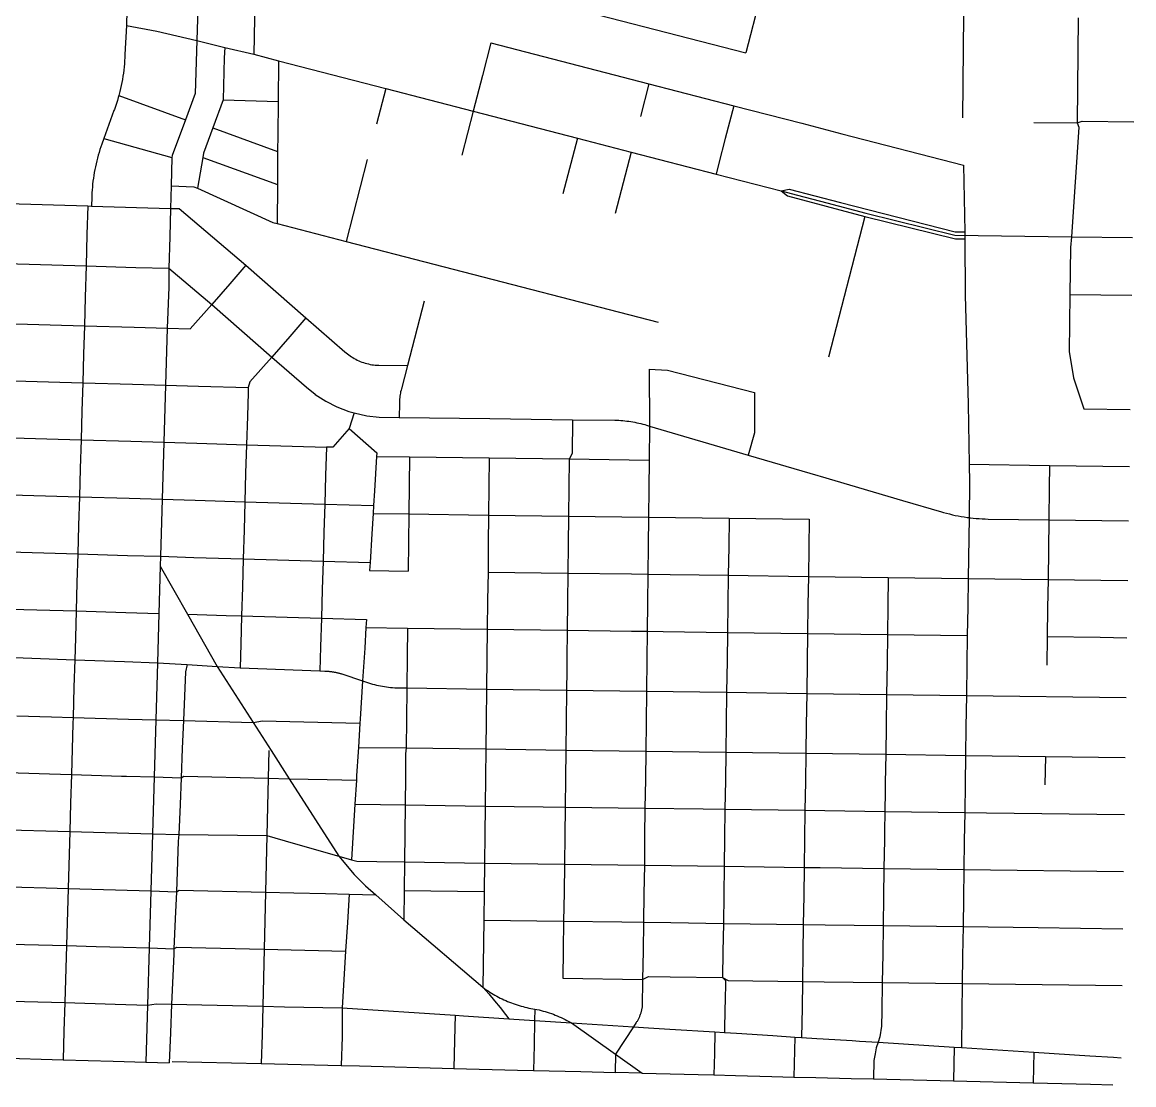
# Model space of a CAD drawing. Header units: inches. Extents: x 486459 to 494398, y 5455945 to 5462335.
# Drawn here: x 492416 to 494375, y 5455945 to 5457817 of the extents above; entities that cross this region are included whole.
import ezdxf

# ---------------------------------------------------------------- set-up
doc = ezdxf.new("R2010")
doc.units = ezdxf.units.IN
doc.header["$MEASUREMENT"] = 0
for name, color, linetype in [('Arterial', 10, 'Continuous'), ('Collector', 10, 'Continuous'), ('Residential', 10, 'Continuous'), ('Secondary', 10, 'Continuous')]:
    doc.layers.add(name, color=color, linetype=linetype)

msp = doc.modelspace()

# ---------------------------------------------------------------- linework, layer by layer
at = {"layer": 'Arterial', "color": 1, "lineweight": -3, "ltscale": 2}
for p, q in [((492731, 5458023.3, 4.1), (492723.7, 5457784.6, 4.7)), ((492723.7, 5457784.6, 4.7), (492773.3, 5457772.7, 4.5)), ((492773.3, 5457772.7, 4.5), (492824.3, 5457760.6, 4.5)), ((492824.3, 5457760.6, 4.5), (492867.6, 5457749.1, 4.2)), ((492867.6, 5457749.1, 4.2), (493056.6, 5457700.2, 4)), ((493056.6, 5457700.2, 4), (493210.9, 5457660.2, 4)), ((493210.9, 5457660.2, 4), (493394.4, 5457612.7)), ((493394.4, 5457612.7), (493489.2, 5457588.1, 4.2)), ((493489.2, 5457588.1, 4.2), (493638.8, 5457549.4, 3.8)), ((492680, 5457578.4, 4.6), (492678.8, 5457528.9, 4.8)), ((493638.8, 5457549.4, 3.8), (493753.2, 5457519.8, 3.9)), ((492678.6, 5457528.9, 2.8), (492677.6, 5457489, 5)), ((492677.6, 5457489, 5), (492676.1, 5457438.8, 5.1)), ((493902.4, 5457480.5, 5.7), (494059.3, 5457441.7, 4.2)), ((492676.1, 5457438.8, 5.1), (492674.5, 5457383.5, 6.9)), ((494059.3, 5457441.7, 4.2), (494265.2, 5457439, 4.9)), ((494265.2, 5457439, 4.9), (494372.7, 5457437.5, 14.1)), ((492387.9, 5457391.8, 6.1), (492528.7, 5457387.7, 6.1)), ((492528.7, 5457387.7, 6.1), (492616.2, 5457385.1, 6.4)), ((492616.2, 5457385.1, 6.4), (492674.5, 5457383.5, 6.9)), ((492674.5, 5457383.5, 6.9), (492750, 5457319.9, 9)), ((492750, 5457319.9, 9), (492855.9, 5457227.1, 13.4)), ((492671.5, 5457277.9, 12.1), (492668.6, 5457177.4, 18.1)), ((492668.6, 5457177.4, 18.1), (492665.7, 5457076.9, 24.2)), ((493080.4, 5457120.7), (493240.4, 5457118.7, 9.7)), ((493240.4, 5457118.7, 9.7), (493385.6, 5457116.6, 4.9)), ((493521.2, 5457105.4, 4.2), (493695.1, 5457054.4, 5.6)), ((492665.7, 5457076.9, 24.2), (492662.8, 5456976.4, 30)), ((493822, 5457017.2, 5.3), (493967.5, 5456974.4, 5.3)), ((492662.8, 5456976.4, 30), (492659.9, 5456875.9, 34.8)), ((494224.9, 5456940.3, 9), (494272.1, 5456939.8, 12)), ((494272.1, 5456939.8, 12), (494318.4, 5456939.3, 16.7)), ((494318.4, 5456939.3, 16.7), (494365.6, 5456938.7, 21.4)), ((492659.9, 5456875.9, 34.8), (492659.4, 5456858.8, 34.9)), ((492659.4, 5456858.8, 34.9), (492657.1, 5456775.4, 36.8)), ((492659.4, 5456858.8, 34.9), (492707.5, 5456773.9, 35.4)), ((492657.1, 5456775.4, 36.8), (492654.5, 5456688.2, 38.6)), ((492707.5, 5456773.9, 35.4), (492759.7, 5456682, 38.1)), ((492368.1, 5456698.8, 34.4), (492508.9, 5456693.6, 39.3)), ((492508.9, 5456693.6, 39.3), (492596.2, 5456690.3, 39.1)), ((492596.2, 5456690.3, 39.1), (492654.5, 5456688.2, 38.6)), ((492654.5, 5456688.2, 38.6), (492651.6, 5456587.8, 42.1)), ((492654.5, 5456688.2, 38.6), (492706.6, 5456685, 37.9)), ((492706.6, 5456685, 37.9), (492759.7, 5456682, 38.1)), ((492759.7, 5456682, 38.1), (492823.2, 5456582.9, 42.1)), ((492759.7, 5456682, 38.1), (492800.1, 5456679.6, 37.6)), ((492800.1, 5456679.6, 37.6), (492940.6, 5456674.2, 36.7)), ((493093.7, 5456644, 38.9), (493234.4, 5456642.1, 38.4)), ((493234.4, 5456642.1, 38.4), (493375.2, 5456640.2, 42.9)), ((493375.2, 5456640.2, 42.9), (493515.9, 5456638.2, 44.1)), ((493515.9, 5456638.2, 44.1), (493657.2, 5456636.3, 37.9)), ((493657.2, 5456636.3, 37.9), (493798.4, 5456634.4, 32)), ((493798.4, 5456634.4, 32), (493939.2, 5456632.6, 25.2)), ((493939.2, 5456632.6, 25.2), (494079.9, 5456630.7, 24.4)), ((494079.9, 5456630.7, 24.4), (494361.2, 5456627, 27)), ((492651.6, 5456587.8, 42.1), (492648.7, 5456487.2, 45.9)), ((492823.2, 5456582.9, 42.1), (492854.9, 5456533.5, 45.2)), ((492854.9, 5456533.5, 45.2), (492886.5, 5456484, 47.3)), ((492648.7, 5456487.2, 45.9), (492645.7, 5456386.7, 46.4)), ((492886.5, 5456484, 47.3), (492974.3, 5456347.3, 51.8)), ((492645.7, 5456386.7, 46.4), (492642.8, 5456286.2, 47.1)), ((492642.8, 5456286.2, 47.1), (492639.8, 5456185.8, 47.5)), ((493039.1, 5456279.5, 52.5), (493088.7, 5456235.4, 53.1)), ((493088.7, 5456235.4, 53.1), (493227.7, 5456116.7, 51.5)), ((492639.8, 5456185.8, 47.5), (492636.9, 5456085.3, 49.8)), ((492636.9, 5456085.3, 49.8), (492634.1, 5455984.6, 54.6)), ((493383.8, 5456054, 49), (493461.7, 5455998.4, 50.5)), ((493461.7, 5455998.4, 50.5), (493508.8, 5455965.1, 51.2))]:
    msp.add_line(p, q, dxfattribs=at)
for points in [[(492723.7, 5457784.6, 4.7), (492720.7, 5457691.2, 3.9), (492703.6, 5457645.2, 0)], [(492703.6, 5457645.2, 4.1), (492680.1, 5457582.2, 0), (492680, 5457578.4, 4.6)], [(493753.2, 5457519.8, 3.9), (493782.5, 5457512.4, 4.2), (493833.8, 5457498.8, 4.5), (493902.4, 5457480.5, 5.7)], [(492674.5, 5457383.5, 6.9), (492674.5, 5457350.2, 8.3), (492671.5, 5457277.9, 12.1)], [(492855.9, 5457227.1, 13.4), (492917, 5457173.7, 15.6), (492932.2, 5457161.4, 15.8)], [(492932.2, 5457161.4, 15.8), (492932.2, 5457161.3, 15.8), (492950.9, 5457149.2, 15.8), (492970.7, 5457139.1, 15.5), (492991.5, 5457131.1, 15.1), (493001.3, 5457128.5, 0), (493001.3, 5457128.5, 0)], [(493001.3, 5457128.5, 0), (493023.5, 5457123.7, 14.5), (493045.1, 5457121.1, 14.3), (493080.4, 5457120.7, 0)], [(493385.6, 5457116.6, 4.9), (493460.3, 5457115.8, 4.4), (493463.8, 5457115.7, 4.4), (493467.4, 5457115.6, 4.4), (493470.9, 5457115.4, 4.4), (493474.5, 5457115.1, 4.4), (493478, 5457114.7, 4.4), (493481.6, 5457114.3, 4.4), (493485.1, 5457113.9, 4.4), (493488.6, 5457113.4, 4.4), (493492.2, 5457112.8, 4.3), (493495.7, 5457112.1, 4.3), (493499.2, 5457111.4, 4.3), (493502.6, 5457110.7, 4.3), (493506.1, 5457109.8, 4.3), (493509.5, 5457108.9, 4.3), (493513, 5457108, 4.3), (493516.4, 5457107, 4.3), (493519.8, 5457105.9, 4.2), (493521.2, 5457105.4, 4.2)], [(493695.1, 5457054.4, 5.6), (493818, 5457018.3, 5.3), (493822, 5457017.2, 5.3)], [(493967.5, 5456974.4, 5.3), (494036.2, 5456954.1, 5.4), (494039.6, 5456953.2, 5.4), (494044.7, 5456951.8, 5.4), (494049.9, 5456950.5, 5.4), (494055.1, 5456949.3, 5.4), (494060.3, 5456948.1, 5.4), (494065.5, 5456947.1, 5.3), (494070.7, 5456946.1, 5.5), (494076, 5456945.3, 5.5), (494081.2, 5456944.5, 5.6), (494084.4, 5456944.1, 5.6)], [(494084.4, 5456944.1, 5.6), (494086.5, 5456943.7, 5.6), (494091.8, 5456943.1, 5.8), (494097.1, 5456942.7, 5.8), (494102.4, 5456942.3, 5.8), (494107.7, 5456942, 5.9), (494113, 5456941.8, 5.9), (494118.3, 5456941.6, 6), (494224.9, 5456940.3, 9)], [(492940.6, 5456674.2, 36.7), (492949.6, 5456673.8, 36.7), (492950.8, 5456673.8, 36.7), (492951.6, 5456673.7, 36.7), (492953.1, 5456673.6, 36.7), (492954.3, 5456673.5, 36.7), (492955.5, 5456673.4, 36.7), (492956.7, 5456673.3, 36.7), (492957.8, 5456673.2, 36.7), (492959, 5456673.1, 36.7), (492960.1, 5456672.9, 36.7), (492961.3, 5456672.8, 36.7), (492962.4, 5456672.6, 36.7), (492963.6, 5456672.4, 37), (492964.9, 5456672.2, 37.1), (492966, 5456672, 37.1), (492967.1, 5456671.8, 37.1), (492968.3, 5456671.6, 37.1), (492969.5, 5456671.3, 37.1), (492970.6, 5456671, 37.1), (492971.7, 5456670.8, 37.1), (492972.9, 5456670.5, 37.1), (492974, 5456670.2, 37.1), (492975.1, 5456669.9, 37.7), (492976.3, 5456669.6, 37.7), (492977.4, 5456669.2, 37.7), (492978.6, 5456668.9, 37.7), (492979.6, 5456668.6, 37.7), (493016, 5456656.4, 38.5)], [(493016, 5456656.4, 38.5), (493019.4, 5456655.2, 38.5), (493022.8, 5456654, 38.5), (493026.3, 5456652.9, 38.5), (493029.7, 5456651.9, 38.5), (493033.2, 5456650.9, 38.5), (493036.8, 5456650, 38.9), (493040.3, 5456649.1, 38.9), (493043.8, 5456648.3, 38.9), (493047.4, 5456647.6, 38.9), (493050.9, 5456646.9, 38.9), (493054.5, 5456646.3, 38.9), (493058.1, 5456645.8, 38.9), (493061.7, 5456645.3, 39.3), (493065.3, 5456644.9, 39.3), (493068.9, 5456644.5, 39.3), (493072.5, 5456644.2, 39.2), (493076.2, 5456644, 39.2), (493078, 5456643.9, 39.2), (493093.7, 5456644, 38.9)], [(492974.3, 5456347.3, 51.8), (493001.3, 5456315.5, 52.3), (493021.2, 5456295.5, 52.1), (493039.1, 5456279.5, 52.5)], [(493227.7, 5456116.7, 51.5), (493228.1, 5456116.4, 51.5), (493231, 5456114.3, 51.5), (493233.9, 5456112.2, 51.5), (493236.9, 5456110.2, 51.3), (493239.9, 5456108.2, 51.3), (493242.9, 5456106.3, 51.3), (493245.9, 5456104.5, 51.3), (493249, 5456102.7, 50.7), (493252.2, 5456100.9, 50.7), (493255.3, 5456099.3, 50.7), (493258.5, 5456097.6, 50.7), (493261.7, 5456096, 50.7), (493264.9, 5456094.5, 50.7), (493268.2, 5456093, 50.7), (493271.5, 5456091.6, 50.6), (493274.8, 5456090.3, 50.6), (493278.1, 5456089, 50.3), (493281.5, 5456087.8, 50.3), (493284.9, 5456086.6, 50.3), (493288.3, 5456085.5, 50.3), (493291.7, 5456084.4, 50.1), (493295.1, 5456083.4, 50.1), (493298.6, 5456082.5, 50.1), (493302, 5456081.6, 50), (493305.5, 5456080.8, 50.1), (493309, 5456080, 50.1), (493312.5, 5456079.3, 50.1), (493316, 5456078.7, 50.1), (493319.6, 5456078.1, 50.1)], [(493319.6, 5456078.1, 50.1), (493323.2, 5456077.4, 50.1), (493326.9, 5456076.5, 49.8), (493330.5, 5456075.6, 49.8), (493334.2, 5456074.6, 49.8), (493337.8, 5456073.6, 49.8), (493341.4, 5456072.5, 49.6), (493344.9, 5456071.4, 49.6), (493348.5, 5456070.2, 49.6), (493352, 5456068.9, 49.4), (493355.5, 5456067.5, 49.4), (493359, 5456066.1, 49.4), (493362.4, 5456064.7, 49.2), (493365.9, 5456063.2, 49.2), (493369.3, 5456061.6, 49.2), (493372.6, 5456059.9, 49.2), (493376, 5456058.2, 49), (493379.3, 5456056.5, 49), (493382.6, 5456054.7, 49), (493383.8, 5456054, 49)]]:
    msp.add_polyline3d(points, dxfattribs=at)
at = {"layer": 'Collector', "color": 14, "lineweight": -3, "true_color": 0xaa0000}
for p, q in [((492373.4, 5456884.2, 21.9), (492514.2, 5456880.2, 28.2)), ((492514.2, 5456880.2, 28.2), (492601.6, 5456877.6, 31.7)), ((492601.6, 5456877.6, 31.7), (492659.9, 5456875.9, 34.8))]:
    msp.add_line(p, q, dxfattribs=at)
at = {"layer": 'Residential', "color": 7, "lineweight": -3}
for p, q in [((493738.3, 5457943.6, 3.5), (493691, 5457762.8, 4.5)), ((493257.7, 5457875, 3.7), (493691, 5457762.8, 4.5)), ((494276.7, 5457824.9, 4), (494274.7, 5457639.7, 4.4)), ((493242.1, 5457780.7, 3.7), (493227.1, 5457723, 3.8)), ((493242.1, 5457780.7, 3.7), (493520.5, 5457708.6, 3.3)), ((492867.6, 5457749.1, 4.2), (492866.9, 5457677.3, 3.8)), ((493227.1, 5457723, 3.8), (493210.9, 5457660.2, 4)), ((493056.6, 5457700.2, 4), (493040.3, 5457637.2, 3.5)), ((493520.5, 5457708.6, 3.3), (493505.5, 5457650.9, 3.6)), ((493520.5, 5457708.6, 3.3), (493670.1, 5457669.8, 3.2)), ((492586.3, 5457687.7, 3.7), (492703.6, 5457645.2, 4.1)), ((492770.5, 5457680.2, 4), (492751.9, 5457630.7, 4.2)), ((492770.5, 5457680.2, 4), (492866.9, 5457677.3, 3.8)), ((492866.9, 5457677.3, 3.8), (492866.5, 5457618.5, 3.3)), ((493210.9, 5457660.2, 4), (493190.8, 5457582.6, 3)), ((493670.1, 5457669.8, 3.2), (493655, 5457612.2, 3.6)), ((493670.1, 5457669.8, 3.2), (493789.6, 5457639, 3.6)), ((494198.6, 5457640.4, 4.4), (494274.7, 5457639.7, 4.4)), ((492751.9, 5457630.7, 4.2), (492866.2, 5457589.2, 3.3)), ((492866.5, 5457618.5, 3.3), (492866.2, 5457589.2, 3.3)), ((492560.1, 5457612.2, 3.9), (492680, 5457578.4, 4.6)), ((493394.4, 5457612.7), (493369, 5457514.7)), ((492866.2, 5457589.2, 3.3), (492865.8, 5457531.1, 3.5)), ((493489.2, 5457588.1, 4.2), (493461.1, 5457479.7, 2.3)), ((492734.5, 5457578.6, 3.9), (492725.3, 5457524.4, 4.3)), ((492734.5, 5457578.6, 3.9), (492865.8, 5457531.1, 3.5)), ((493024.2, 5457575.4, 3.7), (492986.8, 5457430.9, 3.8)), ((494074.7, 5457565.1, 4.6), (494076.8, 5457447.7, 3.7)), ((492865.8, 5457531.1, 3.5), (492865.2, 5457462.4, 3.9)), ((492390.9, 5457497.4, 3.9), (492531.7, 5457493.3, 3.8)), ((492538.4, 5457493.1, 3.8), (492677.6, 5457489, 5)), ((492865.2, 5457462.4, 3.9), (492986.8, 5457430.9, 3.8)), ((493900.8, 5457474.6, 5.2), (493836.6, 5457226.6, 3.8)), ((494076.8, 5457447.7, 3.7), (494077, 5457435.5, 3.8)), ((492986.8, 5457430.9, 3.8), (493141.2, 5457390.9, 3.9)), ((492528.7, 5457387.7, 6.1), (492527.1, 5457332.5, 7.2)), ((492810.4, 5457388.7, 5.1), (492781.8, 5457356.2, 6.1)), ((492810.4, 5457388.7, 5.1), (492916.2, 5457295.9, 7.2)), ((493141.2, 5457390.9, 3.9), (493536.9, 5457288.4, 3.1)), ((492781.8, 5457356.2, 6.1), (492750, 5457319.9, 9)), ((492527.1, 5457332.5, 7.2), (492525.7, 5457282.2, 9)), ((493124.3, 5457325.7, 4.1), (493094.8, 5457212, 4.9)), ((494262.2, 5457337.4, 5.4), (494371.2, 5457335.9, 13.9)), ((492750, 5457319.9, 9), (492712.4, 5457276.7, 11.9)), ((492384.9, 5457286.3, 7.5), (492525.7, 5457282.2, 9)), ((492916.2, 5457295.9, 7.2), (492887.8, 5457263.5, 10.6)), ((492525.7, 5457282.2, 9), (492524.3, 5457231.9, 11.3)), ((492525.7, 5457282.2, 9), (492613.2, 5457279.6, 10.9)), ((492613.2, 5457279.6, 10.9), (492671.5, 5457277.9, 12.1)), ((492671.5, 5457277.9, 12.1), (492712.4, 5457276.7, 11.9)), ((492887.8, 5457263.5, 10.6), (492855.9, 5457227.1, 13.4)), ((492524.3, 5457231.9, 11.3), (492522.8, 5457181.7, 13.3)), ((492855.9, 5457227.1, 13.4), (492817.5, 5457183.2, 15.9)), ((493521, 5457205.9, 4.5), (493521.2, 5457105.4, 4.2)), ((492382.1, 5457185.8, 9.4), (492522.8, 5457181.7, 13.3)), ((492522.8, 5457181.7, 13.3), (492521.4, 5457131.4, 15.7)), ((492522.8, 5457181.7, 13.3), (492610.3, 5457179.1, 15.6)), ((492610.3, 5457179.1, 15.6), (492668.6, 5457177.4, 18.1)), ((492668.6, 5457177.4, 18.1), (492727, 5457175.7, 17.6)), ((492727, 5457175.7, 17.6), (492814.4, 5457173.1, 16.8)), ((492817.5, 5457183.2, 15.9), (492814.4, 5457173.1, 16.8)), ((492521.4, 5457131.4, 15.7), (492520, 5457081.2, 17.3)), ((494082.8, 5457143.8, 4.4), (494084.7, 5457038, 5.2)), ((494286.7, 5457135.8, 7), (494368.4, 5457134.7, 15.3)), ((492813, 5457122.9, 19.2), (492811.5, 5457072.6, 21.3)), ((493001.3, 5457128.5), (492992.2, 5457101.1, 17.2)), ((493521.2, 5457105.4, 4.2), (493520.6, 5457045.5, 17)), ((492379.2, 5457085.3, 11.1), (492520, 5457081.2, 17.3)), ((492520, 5457081.2, 17.3), (492518.5, 5457030.9, 20)), ((492520, 5457081.2, 17.3), (492607.4, 5457078.6, 22.1)), ((492607.4, 5457078.6, 22.1), (492665.7, 5457076.9, 24.2)), ((492665.7, 5457076.9, 24.2), (492724.1, 5457075.2, 23.3)), ((492724.1, 5457075.2, 23.3), (492811.5, 5457072.6, 21.3)), ((492811.5, 5457072.6, 21.3), (492809.4, 5457022.7, 23.7)), ((492811.5, 5457072.6, 21.3), (492952.1, 5457068.4, 21.2)), ((492952.1, 5457068.4, 21.2), (492950.6, 5457018.2, 25.3)), ((493040.7, 5457051.8, 20.4), (493036.9, 5456991.3, 25.8)), ((493040.7, 5457051.8, 20.4), (493098.4, 5457051, 19.8)), ((493098.4, 5457051, 19.8), (493097.2, 5456950.5, 29)), ((493098.4, 5457051, 19.8), (493239.1, 5457049.2, 17.9)), ((492518.5, 5457030.9, 20), (492517.1, 5456980.7, 22.8)), ((493239.1, 5457049.2, 17.9), (493238.5, 5456999, 23.4)), ((493239.1, 5457049.2, 17.9), (493379.8, 5457047.4, 18.7)), ((493379.8, 5457047.4, 18.7), (493379.2, 5456997.1, 23.7)), ((493379.8, 5457047.4, 18.7), (493520.6, 5457045.5, 17)), ((493520.6, 5457045.5, 17), (493520, 5456995.2, 23.8)), ((494084.7, 5457038, 5.2), (494226.4, 5457036, 6.2)), ((494226.4, 5457036, 6.2), (494225.8, 5456996.4, 6.6)), ((494226.4, 5457036, 6.2), (494367, 5457034.1, 18)), ((492809.4, 5457022.7, 23.7), (492808.6, 5456972.1, 26.8)), ((492950.6, 5457018.2, 25.3), (492949.2, 5456968, 27.7)), ((493238.5, 5456999, 23.4), (493237.9, 5456948.7, 29.4)), ((493379.2, 5456997.1, 23.7), (493378.6, 5456946.8, 30.2)), ((493520, 5456995.2, 23.8), (493519.4, 5456944.9, 28.8)), ((494225.8, 5456996.4, 6.6), (494224.9, 5456940.3, 9)), ((492376.3, 5456984.8, 16), (492517.1, 5456980.7, 22.8)), ((492517.1, 5456980.7, 22.8), (492515.6, 5456930.4, 25.5)), ((492517.1, 5456980.7, 22.8), (492604.5, 5456978.1, 27.7)), ((492604.5, 5456978.1, 27.7), (492662.8, 5456976.4, 30)), ((492662.8, 5456976.4, 30), (492721.2, 5456974.6, 29.5)), ((492721.2, 5456974.6, 29.5), (492808.6, 5456972.1, 26.8)), ((492808.6, 5456972.1, 26.8), (492807.1, 5456921.9, 28.6)), ((492808.6, 5456972.1, 26.8), (492949.2, 5456968, 27.7)), ((493036.9, 5456991.3, 25.8), (493035.3, 5456965.5, 27.9)), ((492949.2, 5456968, 27.7), (492947.7, 5456917.7, 30.1)), ((492949.2, 5456968, 27.7), (493035.3, 5456965.5, 27.9)), ((493035.3, 5456965.5, 27.9), (493034.5, 5456951.3, 28.3)), ((493034.5, 5456951.3, 28.3), (493032.1, 5456915.3, 30.3)), ((493034.5, 5456951.3, 28.3), (493097.2, 5456950.5, 29)), ((493097.2, 5456950.5, 29), (493096.7, 5456900.3, 31.2)), ((493097.2, 5456950.5, 29), (493237.9, 5456948.7, 29.4)), ((493237.9, 5456948.7, 29.4), (493237.3, 5456898.4, 32.2)), ((493237.9, 5456948.7, 29.4), (493378.6, 5456946.8, 30.2)), ((493378.6, 5456946.8, 30.2), (493378.1, 5456896.5, 34.5)), ((493378.6, 5456946.8, 30.2), (493519.4, 5456944.9, 28.8)), ((493519.4, 5456944.9, 28.8), (493518.8, 5456894.7, 33.4)), ((493519.4, 5456944.9, 28.8), (493661.7, 5456943.1, 24.5)), ((493661.7, 5456943.1, 24.5), (493661, 5456892.8, 26.8)), ((493661.7, 5456943.1, 24.5), (493802.8, 5456941.2, 19.7)), ((493802.8, 5456941.2, 19.7), (493802.1, 5456890.8, 21)), ((494084.4, 5456944.1, 5.6), (494082.9, 5456836.8, 6.8)), ((494224.9, 5456940.3, 9), (494223.6, 5456835, 12.5)), ((492515.6, 5456930.4, 25.5), (492514.2, 5456880.2, 28.2)), ((492807.1, 5456921.9, 28.6), (492805.7, 5456871.6, 29.8)), ((492947.7, 5456917.7, 30.1), (492946.3, 5456867.5, 32.1)), ((493032.1, 5456915.3, 30.3), (493029, 5456865.1, 33.5)), ((493096.7, 5456900.3, 31.2), (493096, 5456850, 34.9)), ((493237.3, 5456898.4, 32.2), (493236.9, 5456848.2, 34.8)), ((493378.1, 5456896.5, 34.5), (493377.5, 5456846.3, 38.6)), ((493518.8, 5456894.7, 33.4), (493518.3, 5456844.4, 37.6)), ((492514.2, 5456880.2, 28.2), (492512.7, 5456829.9, 30.8)), ((492659.9, 5456875.9, 34.8), (492718.3, 5456874.1, 32.6)), ((492718.3, 5456874.1, 32.6), (492805.7, 5456871.6, 29.8)), ((493661, 5456892.8, 26.8), (493660.2, 5456842.5, 29.2)), ((493802.1, 5456890.8, 21), (493801.4, 5456840.5, 22)), ((492805.7, 5456871.6, 29.8), (492804.2, 5456821.4, 32.2)), ((492805.7, 5456871.6, 29.8), (492946.3, 5456867.5, 32.1)), ((492946.3, 5456867.5, 32.1), (492944.8, 5456817.2, 33.6)), ((492946.3, 5456867.5, 32.1), (493029, 5456865.1, 33.5)), ((493236.9, 5456848.2, 34.8), (493236.2, 5456797.9, 35.9)), ((493236.9, 5456848.2, 34.8), (493377.5, 5456846.3, 38.6)), ((493377.5, 5456846.3, 38.6), (493376.9, 5456796, 39.5)), ((493377.5, 5456846.3, 38.6), (493489.9, 5456844.8, 38.8)), ((493489.9, 5456844.8, 38.8), (493518.3, 5456844.4, 37.6)), ((493518.3, 5456844.4, 37.6), (493517.7, 5456794.1, 38.6)), ((493518.3, 5456844.4, 37.6), (493557.7, 5456843.9, 34.2)), ((493557.7, 5456843.9, 34.2), (493660.2, 5456842.5, 29.2)), ((493660.2, 5456842.5, 29.2), (493659.5, 5456792.2, 32)), ((493660.2, 5456842.5, 29.2), (493801.4, 5456840.5, 22)), ((493801.4, 5456840.5, 22), (493800.7, 5456790.2, 24.6)), ((493801.4, 5456840.5, 22), (493942.1, 5456838.6, 9)), ((493942.1, 5456838.6, 9), (493941.4, 5456788.4, 13.7)), ((493942.1, 5456838.6, 9), (494082.9, 5456836.8, 6.8)), ((494082.9, 5456836.8, 6.8), (494082.2, 5456786.5, 10.6)), ((494082.9, 5456836.8, 6.8), (494223.6, 5456835, 12.5)), ((494223.6, 5456835, 12.5), (494222.9, 5456784.7, 14)), ((494223.6, 5456835, 12.5), (494316.8, 5456833.7, 22.5)), ((492512.7, 5456829.9, 30.8), (492511.3, 5456779.6, 35)), ((492804.2, 5456821.4, 32.2), (492802.8, 5456771.1, 33.7)), ((492944.8, 5456817.2, 33.6), (492943.4, 5456767, 35.1)), ((494316.8, 5456833.7, 22.5), (494364.1, 5456833.1, 26.5)), ((493236.2, 5456797.9, 35.9), (493235.6, 5456747.7, 36.7)), ((493376.9, 5456796, 39.5), (493376.3, 5456745.7, 40.7)), ((492370.6, 5456783.7, 27.9), (492511.3, 5456779.6, 35)), ((492511.3, 5456779.6, 35), (492510, 5456732.4, 37.1)), ((492511.3, 5456779.6, 35), (492598.7, 5456777.1, 36.4)), ((492598.7, 5456777.1, 36.4), (492657.1, 5456775.4, 36.8)), ((493517.7, 5456794.1, 38.6), (493517.1, 5456743.8, 39.8)), ((493659.5, 5456792.2, 32), (493658.7, 5456741.9, 33.7)), ((493800.7, 5456790.2, 24.6), (493800, 5456740, 26.6)), ((493941.4, 5456788.4, 13.7), (493940.7, 5456738.1, 18.4)), ((494082.2, 5456786.5, 10.6), (494081.4, 5456736.2, 15.8)), ((494222.9, 5456784.7, 14), (494222.2, 5456734.4, 15.6)), ((492707.5, 5456773.9, 35.4), (492775.8, 5456771.9, 33.6)), ((492775.8, 5456771.9, 33.6), (492802.8, 5456771.1, 33.7)), ((492802.8, 5456771.1, 33.7), (492801.3, 5456720.9, 35.6)), ((492802.8, 5456771.1, 33.7), (492943.4, 5456767, 35.1)), ((492943.4, 5456767, 35.1), (492941.8, 5456716.7, 36)), ((493021.8, 5456750.5, 36.2), (493019.6, 5456714.3, 37.3)), ((493021.8, 5456750.5, 36.2), (493094.9, 5456749.5, 37.3)), ((493094.9, 5456749.5, 37.3), (493094.3, 5456699.3, 38)), ((493094.9, 5456749.5, 37.3), (493235.6, 5456747.7, 36.7)), ((493235.6, 5456747.7, 36.7), (493235, 5456697.4, 37.4)), ((493235.6, 5456747.7, 36.7), (493376.3, 5456745.7, 40.7)), ((493376.3, 5456745.7, 40.7), (493375.8, 5456695.5, 42.1)), ((493376.3, 5456745.7, 40.7), (493489.9, 5456744.2, 40.4)), ((493489.9, 5456744.2, 40.4), (493517.1, 5456743.8, 39.8)), ((493517.1, 5456743.8, 39.8), (493516.5, 5456693.6, 42.1)), ((493517.1, 5456743.8, 39.8), (493545.5, 5456743.5, 38.6)), ((493545.5, 5456743.5, 38.6), (493658.7, 5456741.9, 33.7)), ((493658.7, 5456741.9, 33.7), (493658, 5456691.7, 35.9)), ((493658.7, 5456741.9, 33.7), (493800, 5456740, 26.6)), ((493800, 5456740, 26.6), (493799.2, 5456689.8, 29.4)), ((493800, 5456740, 26.6), (493940.7, 5456738.1, 18.4)), ((493940.7, 5456738.1, 18.4), (493940, 5456687.9, 21.8)), ((493940.7, 5456738.1, 18.4), (494081.4, 5456736.2, 15.8)), ((492510, 5456732.4, 37.1), (492508.9, 5456693.6, 39.3)), ((492801.3, 5456720.9, 35.6), (492800.1, 5456679.6, 37.6)), ((494081.4, 5456736.2, 15.8), (494080.6, 5456686, 19.8)), ((494222.2, 5456734.4, 15.6), (494221.4, 5456684.2, 16.6)), ((494222.2, 5456734.4, 15.6), (494315.4, 5456733.2, 27.6)), ((494315.4, 5456733.2, 27.6), (494362.6, 5456732.5, 29.1)), ((492941.8, 5456716.7, 36), (492940.6, 5456674.2, 36.7)), ((493019.6, 5456714.3, 37.3), (493016, 5456656.4, 38.5)), ((493094.3, 5456699.3, 38), (493093.7, 5456644, 38.9)), ((492508.9, 5456693.6, 39.3), (492507.4, 5456645.2, 40.9)), ((493235, 5456697.4, 37.4), (493234.4, 5456642.1, 38.4)), ((493516.5, 5456693.6, 42.1), (493515.9, 5456638.2, 44.1)), ((493658, 5456691.7, 35.9), (493657.2, 5456636.3, 37.9)), ((493799.2, 5456689.8, 29.4), (493798.4, 5456634.4, 32)), ((493940, 5456687.9, 21.8), (493939.2, 5456632.6, 25.2)), ((494080.6, 5456686, 19.8), (494079.9, 5456630.7, 24.4)), ((492507.4, 5456645.2, 40.9), (492505.8, 5456591.9, 43.1)), ((493016, 5456656.4, 38.5), (493011.7, 5456588.9, 40.3)), ((493093.7, 5456644, 38.9), (493093, 5456587.8, 40.5)), ((493234.4, 5456642.1, 38.4), (493233.7, 5456586.8, 38.9)), ((493375.2, 5456640.2, 42.9), (493374.5, 5456584.9, 43.8)), ((493657.2, 5456636.3, 37.9), (493656.8, 5456581.1, 39.2)), ((493798.4, 5456634.4, 32), (493797.6, 5456579.2, 34.5)), ((493939.2, 5456632.6, 25.2), (493938.4, 5456577.3, 27.8)), ((494079.9, 5456630.7, 24.4), (494079.1, 5456575.4, 26)), ((492406.9, 5456594.8, 42.9), (492467.9, 5456593, 43)), ((492467.9, 5456593, 43), (492505.8, 5456591.9, 43.1)), ((492505.8, 5456591.9, 43.1), (492603.6, 5456589.1, 42.9)), ((492603.6, 5456589.1, 42.9), (492651.6, 5456587.8, 42.1)), ((492651.6, 5456587.8, 42.1), (492700.4, 5456586.4, 41.8)), ((492700.4, 5456586.4, 41.8), (492698.2, 5456537.5, 44.5)), ((492700.4, 5456586.4, 41.8), (492823.2, 5456582.9, 42.1)), ((492887.8, 5456584.7, 41.3), (493011.2, 5456581.7, 41.1)), ((493011.2, 5456581.7, 41.1), (493008.6, 5456539.3, 43.2)), ((493011.7, 5456588.9, 40.3), (493011.2, 5456581.7, 41.1)), ((493093, 5456587.8, 40.5), (493092.4, 5456538.2, 41.9)), ((493233.7, 5456586.8, 38.9), (493233.1, 5456536.5, 39.6)), ((493374.5, 5456584.9, 43.8), (493373.8, 5456534.6, 44.4)), ((493656.8, 5456581.1, 39.2), (493656, 5456530.9, 40.9)), ((493797.6, 5456579.2, 34.5), (493796.9, 5456529, 37.5)), ((493938.4, 5456577.3, 27.8), (493937.6, 5456527.1, 30.4)), ((494079.1, 5456575.4, 26), (494078.4, 5456525.2, 28.8)), ((492698.2, 5456537.5, 44.5), (492696.1, 5456485.8, 45.9)), ((492850.8, 5456533.6, 44.9), (492849.5, 5456485.1, 48)), ((493008.1, 5456531.5, 43.4), (493005.4, 5456489.2, 45.4)), ((493008.6, 5456539.3, 43.2), (493008.1, 5456531.5, 43.4)), ((493008.6, 5456539.3, 43.2), (493092.4, 5456538.2, 41.9)), ((493092.4, 5456538.2, 41.9), (493233.1, 5456536.5, 39.6)), ((493233.1, 5456536.5, 39.6), (493232.5, 5456486.2, 40.7)), ((493233.1, 5456536.5, 39.6), (493373.8, 5456534.6, 44.4)), ((493373.8, 5456534.6, 44.4), (493373.2, 5456484.4, 44.6)), ((493373.8, 5456534.6, 44.4), (493514.7, 5456532.8, 47.3)), ((493514.7, 5456532.8, 47.3), (493656, 5456530.9, 40.9)), ((493656, 5456530.9, 40.9), (493655.3, 5456480.6, 41.5)), ((493656, 5456530.9, 40.9), (493796.9, 5456529, 37.5)), ((493796.9, 5456529, 37.5), (493796.1, 5456478.7, 38.4)), ((493796.9, 5456529, 37.5), (493937.6, 5456527.1, 30.4)), ((493937.6, 5456527.1, 30.4), (493936.9, 5456476.8, 33)), ((493937.6, 5456527.1, 30.4), (494078.4, 5456525.2, 28.8)), ((494078.4, 5456525.2, 28.8), (494077.6, 5456475, 30.9)), ((494078.4, 5456525.2, 28.8), (494219, 5456523.3, 23.9)), ((494219, 5456523.3, 23.9), (494218.3, 5456473.1, 25.2)), ((494219, 5456523.3, 23.9), (494266.4, 5456522.6, 24.3)), ((494266.4, 5456522.6, 24.3), (494312.5, 5456522, 25.5)), ((494312.5, 5456522, 25.5), (494359.8, 5456521.4, 27.1)), ((492362.2, 5456495.6, 49.3), (492464.2, 5456492.6, 48.8)), ((492464.2, 5456492.6, 48.8), (492502.9, 5456491.4, 48.3)), ((492502.9, 5456491.4, 48.3), (492501.4, 5456441.2, 50.5)), ((492502.9, 5456491.4, 48.3), (492591.4, 5456488.8, 45.6)), ((492591.4, 5456488.8, 45.6), (492600.1, 5456488.6, 45.6)), ((492600.1, 5456488.6, 45.6), (492648.7, 5456487.2, 45.9)), ((492648.7, 5456487.2, 45.9), (492696.1, 5456485.8, 45.9)), ((492696.1, 5456485.8, 45.9), (492694.2, 5456438.4, 47.8)), ((492849.5, 5456485.1, 48), (492848.2, 5456434.8, 50)), ((492849.5, 5456485.1, 48), (492886.5, 5456484, 47.3)), ((492886.5, 5456484, 47.3), (492953.3, 5456482.5, 46.8)), ((492953.3, 5456482.5, 46.8), (493004.9, 5456481.3, 46)), ((493005.4, 5456489.2, 45.4), (493004.9, 5456481.3, 46)), ((493091.7, 5456488, 44.5), (493091.1, 5456437.9, 47.3)), ((493232.5, 5456486.2, 40.7), (493232, 5456435.9, 42.5)), ((493373.2, 5456484.4, 44.6), (493372.6, 5456434.1, 45)), ((493004.9, 5456481.3, 46), (493002.3, 5456439.1, 48.2)), ((493655.3, 5456480.6, 41.5), (493654.3, 5456430.3, 42.4)), ((493796.1, 5456478.7, 38.4), (493795.4, 5456428.4, 39.6)), ((493936.9, 5456476.8, 33), (493936.7, 5456462.2, 33.4)), ((494077.6, 5456475, 30.9), (494076.9, 5456424.7, 33.3)), ((493936.7, 5456462.2, 33.4), (493936.2, 5456426.5, 34.3)), ((492501.4, 5456441.2, 50.5), (492499.9, 5456390.9, 52.1)), ((492694.2, 5456438.4, 47.8), (492692, 5456385.7, 47.7)), ((492848.2, 5456434.8, 50), (492847, 5456384, 52.2)), ((493002.3, 5456439.1, 48.2), (492996.1, 5456341.3, 51.6)), ((493002.3, 5456439.1, 48.2), (493047.3, 5456438.5, 47.6)), ((493047.3, 5456438.5, 47.6), (493091.1, 5456437.9, 47.3)), ((493091.1, 5456437.9, 47.3), (493089.9, 5456337.5, 50.9)), ((493091.1, 5456437.9, 47.3), (493232, 5456435.9, 42.5)), ((493232, 5456435.9, 42.5), (493231.3, 5456385.7, 44.1)), ((493232, 5456435.9, 42.5), (493334.3, 5456434.5, 44.3)), ((493334.3, 5456434.5, 44.3), (493372.6, 5456434.1, 45)), ((493372.6, 5456434.1, 45), (493372.1, 5456383.8, 46.3)), ((493372.6, 5456434.1, 45), (493513.5, 5456432.3, 50)), ((493513.5, 5456432.3, 50), (493615.9, 5456430.9, 43.4)), ((493615.9, 5456430.9, 43.4), (493654.3, 5456430.3, 42.4)), ((493654.3, 5456430.3, 42.4), (493653.8, 5456380.1, 43.4)), ((493654.3, 5456430.3, 42.4), (493795.4, 5456428.4, 39.6)), ((493795.4, 5456428.4, 39.6), (493794.6, 5456378.1, 41.7)), ((493795.4, 5456428.4, 39.6), (493936.2, 5456426.5, 34.3)), ((493936.2, 5456426.5, 34.3), (493935.6, 5456391.2, 35.3)), ((493936.2, 5456426.5, 34.3), (494076.9, 5456424.7, 33.3)), ((494076.9, 5456424.7, 33.3), (494076.1, 5456374.4, 33.9)), ((494076.9, 5456424.7, 33.3), (494115.3, 5456424.2, 31.2)), ((494115.3, 5456424.2, 31.2), (494358.3, 5456420.9, 27.2)), ((492499.9, 5456390.9, 52.1), (492497, 5456290.4, 52.2)), ((493231.3, 5456385.7, 44.1), (493230.7, 5456335.5, 45.3)), ((493935.6, 5456391.2, 35.3), (493935.4, 5456376.3, 35.6)), ((492847, 5456384, 52.2), (492845.9, 5456334.3, 51.9)), ((493372.1, 5456383.8, 46.3), (493371.5, 5456333.6, 47)), ((493653.8, 5456380.1, 43.4), (493653.1, 5456329.8, 44.4)), ((493794.6, 5456378.1, 41.7), (493793.9, 5456327.8, 42.7)), ((493935.4, 5456376.3, 35.6), (493934.6, 5456326, 36.6)), ((494076.1, 5456374.4, 33.9), (494075.4, 5456324.1, 34.8)), ((492690, 5456337.9, 48), (492687.8, 5456284.8, 47.4)), ((492845.9, 5456334.3, 51.9), (492844.7, 5456284, 51.5)), ((493089.9, 5456337.5, 50.9), (493089.3, 5456287.2, 51.9)), ((493230.7, 5456335.5, 45.3), (493230, 5456285.3, 45.9)), ((493371.5, 5456333.6, 47), (493370.8, 5456283.3, 47.8)), ((493653.1, 5456329.8, 44.4), (493652.4, 5456279.5, 46.6)), ((493793.9, 5456327.8, 42.7), (493793.1, 5456277.6, 43.9)), ((493934.6, 5456326, 36.6), (493933.8, 5456275.7, 37)), ((494075.4, 5456324.1, 34.8), (494074.6, 5456273.8, 35.1)), ((492356.2, 5456294.4, 54.4), (492458.6, 5456291.5, 53.6)), ((492458.6, 5456291.5, 53.6), (492497, 5456290.4, 52.2)), ((492497, 5456290.4, 52.2), (492494.1, 5456189.9, 53.5)), ((492497, 5456290.4, 52.2), (492642.8, 5456286.2, 47.1)), ((493089.3, 5456287.2, 51.9), (493088.7, 5456235.4, 53.1)), ((493089.3, 5456287.2, 51.9), (493230, 5456285.3, 45.9)), ((492642.8, 5456286.2, 47.1), (492687.8, 5456284.8, 47.4)), ((492687.8, 5456284.8, 47.4), (492685.8, 5456237.4, 47)), ((492844.7, 5456284, 51.5), (492843.5, 5456233.8, 49.6)), ((492844.7, 5456284, 51.5), (492894.9, 5456282.8, 51.8)), ((492894.9, 5456282.8, 51.8), (492950.8, 5456281.5, 52.1)), ((492950.8, 5456281.5, 52.1), (492992.2, 5456280.5, 52.4)), ((492992.2, 5456280.5, 52.4), (492989.1, 5456230.4, 51.7)), ((492992.2, 5456280.5, 52.4), (493039.1, 5456279.5, 52.5)), ((493230, 5456285.3, 45.9), (493229.4, 5456235, 46.8)), ((493370.8, 5456283.3, 47.8), (493370.2, 5456233.1, 48.1)), ((493652.4, 5456279.5, 46.6), (493651.6, 5456229.2, 49.3)), ((493793.1, 5456277.6, 43.9), (493792.4, 5456227.3, 44.9)), ((493933.8, 5456275.7, 37), (493933.1, 5456225.4, 37.3)), ((494074.6, 5456273.8, 35.1), (494074, 5456223.5, 35.3)), ((492685.8, 5456237.4, 47), (492683.5, 5456184.4, 47.2)), ((492843.5, 5456233.8, 49.6), (492842.3, 5456183.6, 48.4)), ((492989.1, 5456230.4, 51.7), (492986, 5456180.3, 50)), ((493229.4, 5456235, 46.8), (493227.7, 5456116.7, 51.5)), ((493229.4, 5456235, 46.8), (493370.2, 5456233.1, 48.1)), ((493370.2, 5456233.1, 48.1), (493369.5, 5456182.8, 48.4)), ((493370.2, 5456233.1, 48.1), (493472.4, 5456231.7, 51.8)), ((493472.4, 5456231.7, 51.8), (493510.9, 5456231.1, 53)), ((493510.9, 5456231.1, 53), (493559, 5456230.5, 51.1)), ((493559, 5456230.5, 51.1), (493651.6, 5456229.2, 49.3)), ((493651.6, 5456229.2, 49.3), (493650.9, 5456179, 53)), ((493651.6, 5456229.2, 49.3), (493792.4, 5456227.3, 44.9)), ((493792.4, 5456227.3, 44.9), (493791.8, 5456177.1, 44.7)), ((493792.4, 5456227.3, 44.9), (493830.8, 5456226.8, 41.5)), ((493830.8, 5456226.8, 41.5), (493933.1, 5456225.4, 37.3)), ((493933.1, 5456225.4, 37.3), (493932.4, 5456175.1, 37.3)), ((493933.1, 5456225.4, 37.3), (494074, 5456223.5, 35.3)), ((494074, 5456223.5, 35.3), (494073.2, 5456171.7, 35)), ((494074, 5456223.5, 35.3), (494206, 5456221.8, 30.8)), ((494206, 5456221.8, 30.8), (494355.5, 5456219.8, 32.7)), ((492395.3, 5456192.7, 53.7), (492494.1, 5456189.9, 53.5)), ((492494.1, 5456189.9, 53.5), (492491.2, 5456089.5, 54.4)), ((492494.1, 5456189.9, 53.5), (492546.3, 5456188.4, 51.4)), ((492546.3, 5456188.4, 51.4), (492594.6, 5456187.1, 48.8)), ((492594.6, 5456187.1, 48.8), (492639.8, 5456185.8, 47.5)), ((492639.8, 5456185.8, 47.5), (492683.5, 5456184.4, 47.2)), ((492842.3, 5456183.6, 48.4), (492841.1, 5456133.4, 47.3)), ((492842.3, 5456183.6, 48.4), (492986, 5456180.3, 50)), ((492986, 5456180.3, 50), (492982.8, 5456130.2, 48.5)), ((493369.5, 5456182.8, 48.4), (493368.8, 5456132.5, 48.5)), ((493650.9, 5456179, 53), (493650.2, 5456133.7, 56.3)), ((493791.8, 5456177.1, 44.7), (493791, 5456126.8, 44.8)), ((493932.4, 5456175.1, 37.3), (493931.6, 5456124.8, 37.4)), ((494073.2, 5456171.7, 35), (494072.5, 5456123, 35.5)), ((492681.7, 5456136.9, 46.8), (492679.4, 5456086.7, 48.9)), ((492841.1, 5456133.4, 47.3), (492839.9, 5456083.1, 46.5)), ((492982.8, 5456130.2, 48.5), (492979.8, 5456080.1, 46.5)), ((493368.8, 5456132.5, 48.5), (493509.3, 5456130.5, 52.7)), ((493557.6, 5456134.9, 53.4), (493650.2, 5456133.7, 56.3)), ((493791, 5456126.8, 44.8), (493790.2, 5456080.2, 45.7)), ((493791, 5456126.8, 44.8), (493829.3, 5456126.3, 42.3)), ((493829.3, 5456126.3, 42.3), (493931.6, 5456124.8, 37.4)), ((493931.6, 5456124.8, 37.4), (493930.9, 5456074.5, 38.7)), ((493931.6, 5456124.8, 37.4), (494072.5, 5456123, 35.5)), ((494072.5, 5456123, 35.5), (494071.8, 5456072.7, 36.2)), ((494072.5, 5456123, 35.5), (494354.4, 5456119.5, 33.6)), ((492350.2, 5456093.5, 52.2), (492491.2, 5456089.5, 54.4)), ((492491.2, 5456089.5, 54.4), (492489.8, 5456039.2, 54.8)), ((492491.2, 5456089.5, 54.4), (492579.7, 5456086.9, 51.6)), ((492579.7, 5456086.9, 51.6), (492636.9, 5456085.3, 49.8)), ((492679.4, 5456086.7, 48.9), (492677.3, 5456036.4, 51.7)), ((492679.4, 5456086.7, 48.9), (492839.9, 5456083.1, 46.5)), ((492839.9, 5456083.1, 46.5), (492838.8, 5456032.7, 48)), ((492839.9, 5456083.1, 46.5), (492878.2, 5456082.3, 46.4)), ((492878.2, 5456082.3, 46.4), (492979.8, 5456080.1, 46.5)), ((492979.8, 5456080.1, 46.5), (492979.7, 5456029.3, 45.8)), ((492979.8, 5456080.1, 46.5), (493178.9, 5456067.2, 49)), ((493319.6, 5456078.1, 50.1), (493319.1, 5456058.1, 50.1)), ((493654.4, 5456081.9, 57.5), (493653.7, 5456036.8, 56.7)), ((493654.5, 5456089.6, 57.5), (493654.4, 5456081.9, 57.5)), ((493790.2, 5456080.2, 45.7), (493789.4, 5456028.2, 46.5)), ((494071.8, 5456072.7, 36.2), (494070.9, 5456010.3, 38.7)), ((493178.9, 5456067.2, 49), (493177.7, 5456023.6, 47.8)), ((493178.9, 5456067.2, 49), (493193.6, 5456066.3, 49.3)), ((493193.6, 5456066.3, 49.3), (493273.6, 5456061.1, 50.4)), ((493273.6, 5456061.1, 50.4), (493319.1, 5456058.1, 50.1)), ((493319.1, 5456058.1, 50.1), (493318.2, 5456014.3, 48.3)), ((493319.1, 5456058.1, 50.1), (493383.8, 5456054, 49)), ((493383.8, 5456054, 49), (493493.4, 5456047, 51.7)), ((492489.8, 5456039.2, 54.8), (492488.2, 5455988.9, 55.1)), ((492677.3, 5456036.4, 51.7), (492675.1, 5455983.5, 54.3)), ((492838.8, 5456032.7, 48), (492837.5, 5455982.2, 49.7)), ((493493.4, 5456047, 51.7), (493519.8, 5456045.3, 52.7)), ((493519.8, 5456045.3, 52.7), (493557.1, 5456042.9, 54.4)), ((493557.1, 5456042.9, 54.4), (493636.6, 5456037.9, 56.6)), ((493636.6, 5456037.9, 56.6), (493635.7, 5455999.8, 55.4)), ((493636.6, 5456037.9, 56.6), (493653.7, 5456036.8, 56.7)), ((493653.7, 5456036.8, 56.7), (493674.6, 5456035.5, 54.8)), ((493674.6, 5456035.5, 54.8), (493738.6, 5456031.4, 49.7)), ((492979.7, 5456029.3, 45.8), (492978.4, 5455978.7, 45.7)), ((493177.7, 5456023.6, 47.8), (493176.4, 5455973.5, 47.1)), ((493318.2, 5456014.3, 48.3), (493316.9, 5455969.9, 46.7)), ((493738.6, 5456031.4, 49.7), (493777.3, 5456028.9, 47)), ((493777.3, 5456028.9, 47), (493775.5, 5455958.4, 49.8)), ((493777.3, 5456028.9, 47), (493789.4, 5456028.2, 46.5)), ((493789.4, 5456028.2, 46.5), (493816.2, 5456026.5, 45.3)), ((493816.2, 5456026.5, 45.3), (493827.7, 5456025.7, 44.1)), ((493827.7, 5456025.7, 44.1), (493878.6, 5456022.5, 40.7)), ((493878.6, 5456022.5, 40.7), (493891.6, 5456021.7, 40.4)), ((493891.6, 5456021.7, 40.4), (493924.1, 5456019.6, 40)), ((493924.1, 5456019.6, 40), (494058.4, 5456011.1, 38.4)), ((493635.7, 5455999.8, 55.4), (493634.7, 5455962, 54)), ((494058.4, 5456011.1, 38.4), (494056.8, 5455951.4, 41.4)), ((494058.4, 5456011.1, 38.4), (494070.9, 5456010.3, 38.7)), ((494070.9, 5456010.3, 38.7), (494198.9, 5456002.3, 37.4)), ((494198.9, 5456002.3, 37.4), (494197.5, 5455948.2, 38.8)), ((494198.9, 5456002.3, 37.4), (494297.3, 5455996, 36.4)), ((494297.3, 5455996, 36.4), (494339, 5455993.4, 35.7)), ((494339, 5455993.4, 35.7), (494352.4, 5455992.5, 35.3)), ((493508.8, 5455965.1, 51.2), (493460.8, 5455966.3, 50.6)), ((493508.8, 5455965.1, 51.2), (493607.2, 5455962.6, 53.6)), ((493607.2, 5455962.6, 53.6), (493634.7, 5455962, 54)), ((493634.7, 5455962, 54), (493672.8, 5455961, 52.8)), ((493672.8, 5455961, 52.8), (493736.8, 5455959.4, 50.8)), ((493736.8, 5455959.4, 50.8), (493775.5, 5455958.4, 49.8)), ((493775.5, 5455958.4, 49.8), (493814.4, 5455957.4, 47.3)), ((493814.4, 5455957.4, 47.3), (493876.9, 5455955.9, 42.9)), ((493876.9, 5455955.9, 42.9), (493916.1, 5455955, 41.5)), ((493916.1, 5455955, 41.5), (494056.8, 5455951.4, 41.4)), ((494056.8, 5455951.4, 41.4), (494197.5, 5455948.2, 38.8)), ((494197.5, 5455948.2, 38.8), (494298.6, 5455945.7, 38.3)), ((494298.6, 5455945.7, 38.3), (494337.8, 5455944.7, 38.5))]:
    msp.add_line(p, q, dxfattribs=at)
for points in [[(492830.3, 5457982.4, 4.5), (492825.6, 5457823.5, 4.5), (492824.3, 5457760.6, 4.5)], [(494074.9, 5457829.2, 4.2), (494074.4, 5457770.4, 3.9), (494072.7, 5457648.4, 4.6)], [(492600.1, 5457811.4, 3.9), (492653.3, 5457801.3, 4), (492723.7, 5457784.6, 4.7)], [(492773.3, 5457772.7, 4.5), (492772.3, 5457754.3, 4.2), (492770.5, 5457680.2, 4)], [(493789.6, 5457639, 3.6), (493860.5, 5457620.5, 3.7), (494074.7, 5457565.1, 4.6)], [(494274.7, 5457639.7, 4.4), (494278.2, 5457632.3, 4.1), (494265.2, 5457439, 4.9)], [(494274.7, 5457639.7, 4.4), (494283.8, 5457642.4, 4), (494374.7, 5457641.5, 8.2)], [(492751.9, 5457630.7, 4.2), (492735.8, 5457586.2, 4), (492734.5, 5457578.6, 3.9)], [(493655, 5457612.2, 3.6), (493643.6, 5457568.9, 3.7), (493638.8, 5457549.4, 3.8)], [(492678.6, 5457528.9, 2.8), (492718.8, 5457527, 4.4), (492725.3, 5457524.4, 4.3)], [(492725.3, 5457524.4, 4.3), (492857.5, 5457464.4, 3.9), (492865.2, 5457462.4, 3.9)], [(493753.2, 5457519.8, 3.9), (493767.5, 5457522.7, 4.2), (493858, 5457499.5, 4.3)], [(493753.2, 5457519.8, 3.9), (493764.4, 5457510.9, 4), (493900.8, 5457474.6, 5.2)], [(492531.7, 5457493.3, 3.8), (492531.7, 5457493.3, 3.8), (492538.4, 5457493.1, 3.8)], [(492677.6, 5457489, 5), (492692.6, 5457488.6, 4.7), (492810.4, 5457388.7, 5.1)], [(493858, 5457499.5, 4.3), (494060.2, 5457447.7, 3.9), (494076.8, 5457447.7, 3.7)], [(493900.8, 5457474.6, 5.2), (494060.4, 5457435.1, 4.2), (494077, 5457435.5, 3.8)], [(494077, 5457435.5, 3.8), (494077.9, 5457336, 4.4), (494082.8, 5457143.8, 4.4)], [(494265.2, 5457439, 4.9), (494263.3, 5457420, 5.1), (494262.2, 5457337.4, 5.4)], [(494262.2, 5457337.4, 5.4), (494260.7, 5457236, 5.8), (494266, 5457205.2, 6.4), (494268.3, 5457190.2, 6.2), (494286.7, 5457135.8, 7)], [(492916.2, 5457295.9, 7.2), (492984.6, 5457236.4, 0), (492986.8, 5457234.5, 0), (492989.1, 5457232.7, 0), (492991.5, 5457230.9, 0), (492993.9, 5457229.2, 0), (492996.3, 5457227.6, 0), (492998.8, 5457226, 0), (493001.3, 5457224.6, 0), (493003.9, 5457223.2, 0), (493006.5, 5457221.8, 0), (493009.1, 5457220.6, 0), (493011.8, 5457219.4, 0), (493014.5, 5457218.3, 0), (493017.4, 5457217.3, 0), (493020.3, 5457216.4, 0), (493023.3, 5457215.5, 0), (493026.2, 5457214.8, 0), (493029.2, 5457214.2, 0), (493032.2, 5457213.6, 0), (493035.3, 5457213.2, 0), (493038.3, 5457212.9, 0), (493041.4, 5457212.7, 0), (493044.4, 5457212.6, 0), (493094.8, 5457212, 0)], [(493094.8, 5457212, 0), (493084.2, 5457171.2, 0), (493083.6, 5457168.6, 0), (493083, 5457166, 0), (493082.5, 5457163.4, 0), (493082.1, 5457160.8, 0), (493081.7, 5457158.2, 0), (493081.4, 5457155.5, 0), (493081.1, 5457152.9, 0), (493080.9, 5457150.2, 0), (493080.8, 5457147.6, 0), (493080.7, 5457144.9, 0), (493080.4, 5457120.7, 0)], [(493521, 5457205.9, 4.5), (493553.4, 5457204.2, 4.3), (493706.7, 5457164.4, 3.6)], [(492814.4, 5457173.1, 16.8), (492814.4, 5457164.1, 16.8), (492813, 5457122.9, 19.2)], [(493706.7, 5457164.4, 3.6), (493706.6, 5457093.4, 4.6), (493695.1, 5457054.4, 5.6)], [(493385.6, 5457116.6, 4.9), (493384.9, 5457057.3, 17.3), (493379.8, 5457047.3, 18.7)], [(492992.2, 5457101.1, 17.2), (492963.3, 5457068.1, 22.3), (492952.1, 5457068.4, 21.2)], [(492992.2, 5457101.1, 17.2), (493041.1, 5457058.3, 19.5), (493040.7, 5457051.8, 20.4)], [(494084.7, 5457038, 5.2), (494085.3, 5457005.7, 5.1), (494084.4, 5456944.1, 5.6)], [(493029, 5456865.1, 33.5), (493028.1, 5456851, 34.6), (493096, 5456850, 34.9)], [(492943.4, 5456767, 35.1), (493022.7, 5456764.6, 36.1), (493021.8, 5456750.5, 36.2)], [(492706.6, 5456685, 37.9), (492703.8, 5456672.4, 38.1), (492700.4, 5456586.4, 41.8)], [(493375.8, 5456695.5, 42.1), (493375.7, 5456674.9, 42.4), (493375.2, 5456640.2, 42.9)], [(492505.8, 5456591.9, 43.1), (492505.4, 5456581.3, 43.7), (492502.9, 5456491.4, 48.3)], [(492823.2, 5456582.9, 42.1), (492839.3, 5456585.9, 41.9), (492887.8, 5456584.7, 41.3)], [(493092.4, 5456538.2, 41.9), (493091.7, 5456528.1, 42.1), (493091.7, 5456488, 44.5)], [(492696.1, 5456485.8, 45.9), (492701.1, 5456488.6, 46.1), (492849.5, 5456485.1, 48)], [(492692, 5456385.7, 47.7), (492691.1, 5456374, 47.6), (492690, 5456337.9, 48)], [(492687.8, 5456284.8, 47.4), (492692.8, 5456287.5, 47.4), (492844.7, 5456284, 51.5)], [(492683.5, 5456184.4, 47.2), (492683.1, 5456174.9, 46.9), (492681.7, 5456136.9, 46.8)], [(492683.5, 5456184.4, 47.2), (492688.6, 5456187, 47.3), (492842.3, 5456183.6, 48.4)], [(493509.3, 5456130.5, 52.7), (493519.5, 5456135.5, 52.6), (493557.6, 5456134.9, 53.4)], [(493650.2, 5456133.7, 56.3), (493655.1, 5456128.6, 56.7), (493654.5, 5456089.6, 57.5)], [(493650.2, 5456133.7, 56.3), (493660.2, 5456128.5, 56.7), (493791, 5456126.8, 44.8)], [(493227.7, 5456116.7, 51.5), (493238.1, 5456104.9, 51.3), (493248.3, 5456092.9, 50.7), (493258.2, 5456080.8, 50.5), (493267.9, 5456068.5, 50.4), (493273.6, 5456061.1, 50.4)], [(492636.9, 5456085.3, 49.8), (492652.1, 5456087.3, 49.6), (492679.4, 5456086.7, 48.9)], [(493930.9, 5456074.5, 38.7), (493930.5, 5456048.3, 39), (493927.5, 5456029.5, 39.5), (493924.1, 5456019.6, 40)], [(493924.1, 5456019.6, 40), (493920.8, 5456009.8, 40), (493919, 5455999.2, 40.2), (493917, 5455987.6, 40.5), (493916.1, 5455955, 41.5)]]:
    msp.add_polyline3d(points, dxfattribs=at)
at = {"layer": 'Secondary', "color": 1, "lineweight": -3}
for p, q in [((492531.7, 5457493.3, 3.8), (492530.3, 5457443, 4.7)), ((492530.3, 5457443, 4.7), (492528.7, 5457387.7, 6.1)), ((493515.9, 5456638.2, 44.1), (493515.3, 5456583, 46)), ((493515.3, 5456583, 46), (493514.7, 5456532.8, 47.3)), ((493514.7, 5456532.8, 47.3), (493514.1, 5456482.5, 48.4)), ((493514.1, 5456482.5, 48.4), (493513.5, 5456432.3, 50)), ((493513.5, 5456432.3, 50), (493512.9, 5456382, 50.9)), ((492359.2, 5456395.1, 52.1), (492499.9, 5456390.9, 52.1)), ((492499.9, 5456390.9, 52.1), (492645.7, 5456386.7, 46.4)), ((492645.7, 5456386.7, 46.4), (492692, 5456385.7, 47.7)), ((492692, 5456385.7, 47.7), (492847, 5456384, 52.2)), ((492847, 5456384, 52.2), (492893.6, 5456370.7, 51.8)), ((492893.6, 5456370.7, 51.8), (492974.3, 5456347.3, 51.8)), ((493512.9, 5456382, 50.9), (493512.4, 5456331.7, 51.8)), ((492974.3, 5456347.3, 51.8), (492996.1, 5456341.3, 51.6)), ((493040.9, 5456337.9, 51.4), (493089.9, 5456337.5, 50.9)), ((493089.9, 5456337.5, 50.9), (493230.7, 5456335.5, 45.3)), ((493230.7, 5456335.5, 45.3), (493371.5, 5456333.6, 47)), ((493371.5, 5456333.6, 47), (493512.4, 5456331.7, 51.8)), ((493512.4, 5456331.7, 51.8), (493511.6, 5456281.4, 52.2)), ((493512.4, 5456331.7, 51.8), (493653.1, 5456329.8, 44.4)), ((493653.1, 5456329.8, 44.4), (493793.9, 5456327.8, 42.7)), ((493793.9, 5456327.8, 42.7), (493822.2, 5456327.4, 41.6)), ((493822.2, 5456327.4, 41.6), (493934.6, 5456326, 36.6)), ((493934.6, 5456326, 36.6), (494075.4, 5456324.1, 34.8)), ((494075.4, 5456324.1, 34.8), (494356.9, 5456320.3, 27.9)), ((493511.6, 5456281.4, 52.2), (493510.9, 5456231.1, 53)), ((493510.9, 5456231.1, 53), (493510.1, 5456180.9, 52.9)), ((493510.1, 5456180.9, 52.9), (493509.3, 5456130.5, 52.7)), ((493509.3, 5456130.5, 52.7), (493508.6, 5456082.3, 52.5)), ((493493.4, 5456047, 51.7), (493461.7, 5455998.4, 50.5)), ((493461.7, 5455998.4, 50.5), (493460.8, 5455966.3, 50.6)), ((492365.4, 5455992.4, 54.7), (492488.2, 5455988.9, 55.1)), ((492488.2, 5455988.9, 55.1), (492576.5, 5455986.3, 54.6)), ((492576.5, 5455986.3, 54.6), (492634.1, 5455984.6, 54.6)), ((492634.1, 5455984.6, 54.6), (492675.1, 5455983.5, 54.3)), ((492837.5, 5455982.2, 49.7), (492978.4, 5455978.7, 45.7)), ((492978.4, 5455978.7, 45.7), (493010.5, 5455978.1, 45.8)), ((493010.5, 5455978.1, 45.8), (493176.4, 5455973.5, 47.1)), ((493176.4, 5455973.5, 47.1), (493288.6, 5455970.7, 46.7)), ((493288.6, 5455970.7, 46.7), (493316.9, 5455969.9, 46.7)), ((493316.9, 5455969.9, 46.7), (493400.3, 5455967.9, 47.6)), ((493400.3, 5455967.9, 47.6), (493460.8, 5455966.3, 50.6))]:
    msp.add_line(p, q, dxfattribs=at)
for points in [[(492586.3, 5458026.9, 3.9), (492594.8, 5457971, 3.7), (492601.7, 5457924, 3.9), (492601.7, 5457890.8, 3.6), (492600.1, 5457811.4, 3.9)], [(492600.1, 5457811.4, 3.9), (492597.1, 5457760.1, 4.3), (492596.9, 5457754.6, 4.3), (492596.6, 5457749.1, 4.1), (492596.2, 5457743.6, 4.1), (492595.7, 5457738.2, 4.1), (492595.1, 5457732.7, 4.2), (492594.4, 5457727.2, 4.2), (492593.6, 5457721.8, 4.2), (492592.7, 5457716.3, 4.2), (492591.7, 5457710.9, 4.2), (492590.6, 5457705.5, 4.2), (492589.4, 5457700.1, 3.9), (492588.2, 5457694.8, 3.9), (492586.3, 5457687.7, 3.7)], [(492586.3, 5457687.7, 3.7), (492585.4, 5457684.1, 3.7), (492583.8, 5457678.8, 3.7), (492582.2, 5457673.6, 3.7), (492580.4, 5457668.3, 3.7), (492578.6, 5457663.1, 3.7), (492577.9, 5457661.2, 3.7), (492560.1, 5457612.2, 3.9)], [(492560.1, 5457612.2, 3.9), (492556.5, 5457602.4, 4), (492554.8, 5457597.5, 4), (492553.2, 5457592.6, 4), (492551.6, 5457587.6, 4.1), (492550.2, 5457582.7, 4.1), (492548.8, 5457577.6, 4.2), (492547.5, 5457572.6, 4.2), (492546.3, 5457567.6, 4.2), (492545.2, 5457562.5, 4.2), (492544.1, 5457557.4, 4.2), (492543.2, 5457552.3, 4.2), (492542.3, 5457547.2, 4.2), (492541.6, 5457542.1, 4.1), (492540.9, 5457536.9, 4.1), (492540.3, 5457531.8, 3.9), (492539.8, 5457526.6, 3.9), (492539.4, 5457521.4, 3.9), (492539.1, 5457516.2, 3.8), (492538.9, 5457511.1, 3.8), (492538.8, 5457508.6, 3.8), (492538.4, 5457493.1, 3.8)], [(492996.1, 5456341.3, 51.6), (493005.9, 5456338.6, 51.4), (493040.9, 5456337.9, 51.4)], [(493508.6, 5456082.3, 52.5), (493508.4, 5456081, 52.5), (493508.2, 5456079.7, 52.5), (493507.9, 5456078.4, 52.5), (493507.6, 5456077.1, 52.5), (493507.3, 5456075.9, 52.5), (493507, 5456074.6, 52.5), (493506.6, 5456073.3, 52.5), (493506.2, 5456072.1, 52.5), (493505.9, 5456070.8, 52.4), (493505.4, 5456069.6, 52.5), (493505, 5456068.4, 52.5), (493504.5, 5456067.1, 52.5), (493504.1, 5456065.9, 52.5), (493503.6, 5456064.7, 52.5), (493503, 5456063.5, 52.5), (493502.5, 5456062.3, 52.5), (493501.9, 5456061.1, 52.5), (493501.3, 5456060, 52.5), (493500.7, 5456058.8, 52.5), (493500.1, 5456057.7, 52.2), (493499.5, 5456056.5, 52.2), (493498.8, 5456055.4, 52.2), (493498.1, 5456054.3, 52.2), (493498, 5456054.2, 52.2), (493493.4, 5456047, 51.7)], [(492680.2, 5455986, 54.2), (492680.3, 5455986, 54.2), (492837.5, 5455982.2, 49.7)]]:
    msp.add_polyline3d(points, dxfattribs=at)

doc.saveas('drawing.dxf')
